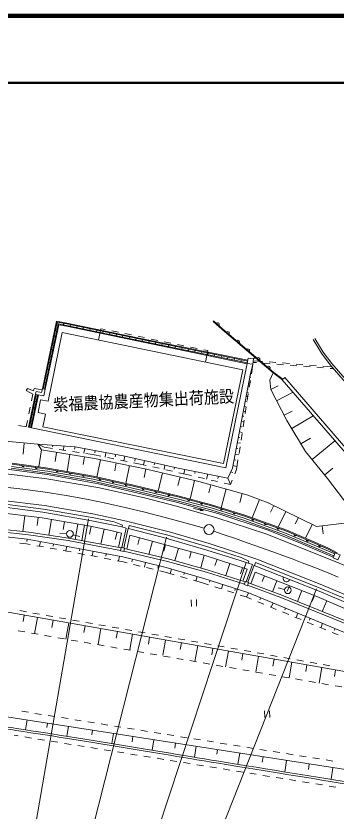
# Model space of a CAD drawing. Units: millimetres, scale not verified. Extents: x 40000 to 680000, y 20000 to 380000.
# Drawn here: x 439400 to 487182, y 261344 to 380000 of the extents above; entities that cross this region are included whole.
import ezdxf
from ezdxf.enums import TextEntityAlignment as Align

# ---------------------------------------------------------------- set-up
doc = ezdxf.new("R2010")
doc.units = ezdxf.units.MM
doc.header["$LTSCALE"] = 1000
doc.linetypes.add('CHAIN', pattern=[18.5, 12, -1.5, 3.5, -1.5])
for name, color, linetype, lineweight in [('M-BGD', 7, 'Continuous', 13), ('M-BMK', 2, 'CHAIN', 13), ('M-BMK-SRVR', 3, 'Continuous', 13), ('M-STR-STRC', 7, 'Continuous', 13), ('M-TTL', 7, 'Continuous', 25), ('M-TTL-LINE', 7, 'Continuous', 50)]:
    doc.layers.add(name, color=color, linetype=linetype, lineweight=lineweight)
doc.styles.add('ＭＳ ゴシック', font='')
doc.styles.get('ＭＳ ゴシック').set_extended_font_data('MS Gothic')

msp = doc.modelspace()

# ---------------------------------------------------------------- linework, layer by layer
at = {"layer": 'M-BGD'}
for p, q in [((445483, 334460), (443359, 324373)), ((443477, 324348), (445577, 334325)), ((443672, 324307), (445722, 334042)), ((445816, 333906), (443790, 324284)), ((447021, 334162), (445483, 334460)), ((445526, 334080), (446949, 333804)), ((445577, 334325), (446999, 334049)), ((446930, 333690), (445816, 333906)), ((446559, 334134), (446511, 333889)), ((473928, 328083), (446930, 333690)), ((446949, 333804), (459151, 331270)), ((446999, 334049), (459202, 331515)), ((447021, 334162), (459225, 331628)), ((447489, 333692), (447539, 333937)), ((448468, 333489), (448519, 333733)), ((449447, 333285), (449498, 333530)), ((468820, 334418), (468887, 334493)), ((470157, 333215), (468820, 334418)), ((470222, 333289), (468887, 334493)), ((444208, 322512), (446323, 332741)), ((445331, 333155), (445527, 333114)), ((473244, 327204), (446323, 332741)), ((450426, 333082), (450477, 333327)), ((451405, 332879), (451456, 333123)), ((452087, 333324), (451739, 331627)), ((452728, 333193), (452087, 333324)), ((452384, 332675), (452435, 332920)), ((453363, 332472), (453414, 332717)), ((454687, 332791), (453708, 332992)), ((454342, 332269), (454393, 332513)), ((455321, 332065), (455372, 332310)), ((456647, 332390), (455667, 332591)), ((477804, 326736), (470157, 333215)), ((477867, 326814), (470222, 333289)), ((444919, 331198), (445115, 331157)), ((445125, 332176), (445321, 332135)), ((456301, 331862), (456351, 332107)), ((457280, 331659), (457331, 331903)), ((458606, 331989), (457626, 332189)), ((458259, 331455), (458310, 331700)), ((459151, 331270), (473954, 328250)), ((459202, 331515), (473988, 328498)), ((474004, 328613), (459225, 331628)), ((459238, 331252), (459288, 331497)), ((460565, 331587), (459586, 331788)), ((460218, 331052), (460268, 331297)), ((461198, 330853), (461248, 331098)), ((462525, 331186), (461545, 331387)), ((484982, 329650), (483774, 331719)), ((485231, 329819), (484033, 331870)), ((444713, 330219), (444909, 330178)), ((462177, 330653), (462227, 330898)), ((463157, 330453), (463207, 330698)), ((464484, 330785), (463504, 330985)), ((464137, 330253), (464187, 330498)), ((465117, 330053), (465167, 330298)), ((466443, 330384), (465464, 330584)), ((466097, 329853), (466147, 330098)), ((467077, 329653), (467127, 329898)), ((468063, 330052), (467423, 330183)), ((468063, 330052), (467713, 328341)), ((444507, 329241), (444703, 329200)), ((468056, 329453), (468106, 329698)), ((469036, 329254), (469086, 329498)), ((470016, 329054), (470066, 329299)), ((470996, 328854), (471046, 329099)), ((471976, 328654), (472026, 328899)), ((472955, 328454), (473005, 328699)), ((473936, 328125), (474051, 328953)), ((474051, 328953), (474878, 328838)), ((474878, 328838), (474764, 328011)), ((475072, 329041), (474878, 328838)), ((486309, 327953), (484982, 329650)), ((486541, 328143), (485231, 329819)), ((444301, 328262), (444497, 328221)), ((470729, 312583), (473936, 328125)), ((473936, 328125), (474764, 328011)), ((474764, 328011), (474414, 326642)), ((474541, 326583), (474764, 328011)), ((475327, 328260), (474811, 328300)), ((476218, 328441), (474831, 328549)), ((477321, 328105), (476324, 328183)), ((478212, 328287), (477215, 328364)), ((479315, 327951), (478318, 328028)), ((480206, 328133), (479209, 328210)), ((481309, 327797), (480312, 327874)), ((482200, 327978), (481203, 328055)), ((483303, 327642), (482306, 327719)), ((484194, 327824), (483197, 327901)), ((485297, 327488), (484300, 327565)), ((486579, 327639), (485191, 327747)), ((494051, 318944), (486309, 327953)), ((494278, 319140), (486541, 328143)), ((444095, 327284), (444290, 327242)), ((470377, 313189), (473244, 327204)), ((471722, 312510), (474414, 326642)), ((474383, 326481), (474447, 326469)), ((474464, 326839), (474577, 326810)), ((477804, 326736), (477280, 325654)), ((479161, 325701), (477804, 326736)), ((479228, 325776), (477867, 326814)), ((486810, 327371), (486294, 327410)), ((443683, 325327), (443878, 325285)), ((443889, 326305), (444084, 326264)), ((474150, 325259), (474330, 325225)), ((474233, 324607), (474387, 325595)), ((474234, 325699), (474321, 325682)), ((474312, 326109), (474463, 326081)), ((477280, 325654), (477454, 324232)), ((479531, 326037), (479153, 325711)), ((479153, 325711), (495071, 307235)), ((479531, 326037), (495471, 307537)), ((441116, 324407), (440928, 324080)), ((440928, 324080), (441948, 323570)), ((442003, 324035), (441116, 324407)), ((442114, 324382), (442003, 324035)), ((443325, 324216), (442114, 324382)), ((442412, 323970), (442329, 323589)), ((443244, 323806), (442412, 323970)), ((443359, 324373), (443244, 323806)), ((443477, 324348), (443672, 324307)), ((443790, 324284), (443588, 323289)), ((474083, 324323), (473976, 324343)), ((474064, 324808), (474259, 324771)), ((474111, 325052), (474182, 325038)), ((477454, 324232), (478513, 324781)), ((477454, 324232), (479836, 319638)), ((442329, 323589), (441303, 318624)), ((441421, 318600), (442432, 323496)), ((441617, 318559), (442628, 323456)), ((442750, 323454), (441734, 318535)), ((441948, 323570), (441741, 322583)), ((442432, 323496), (442628, 323456)), ((443588, 323289), (442750, 323454)), ((473888, 323197), (473762, 323221)), ((473877, 323822), (474104, 323779)), ((473925, 322631), (474079, 323619)), ((478309, 322583), (480755, 323851)), ((441535, 321604), (441330, 320626)), ((442230, 322517), (442426, 322476)), ((443083, 322733), (442703, 320799)), ((443083, 322733), (444208, 322512)), ((473652, 321710), (473481, 321743)), ((473617, 320655), (473771, 321643)), ((473622, 322484), (473894, 322432)), ((441825, 320558), (442021, 320518)), ((442027, 321538), (442223, 321497)), ((442703, 320799), (443809, 320582)), ((443416, 318684), (443809, 320582)), ((473340, 321005), (473662, 320944)), ((479431, 320417), (480628, 321038)), ((441125, 319647), (440918, 318659)), ((441623, 319579), (441819, 319538)), ((473054, 319506), (473427, 319435)), ((473392, 320254), (473204, 320290)), ((473309, 318679), (473463, 319667)), ((479836, 319638), (482603, 315025)), ((480565, 318422), (483774, 320347)), ((440918, 318659), (439770, 318898)), ((441303, 318624), (441734, 318535)), ((470729, 312583), (441734, 318535)), ((443416, 318684), (470377, 313189)), ((473124, 318704), (472910, 318745)), ((472810, 317097), (472603, 317136)), ((472755, 317932), (473180, 317851)), ((473001, 316703), (473155, 317691)), ((481941, 316128), (483362, 316981)), ((435832, 316728), (442676, 316071)), ((440635, 316267), (440476, 314607)), ((442676, 316071), (443226, 315237)), ((442676, 316071), (448228, 315694)), ((443603, 315644), (442676, 316071)), ((444884, 315449), (443603, 315644)), ((444874, 315698), (444889, 315921)), ((446561, 315807), (446519, 315200)), ((448162, 315341), (448228, 315694)), ((448228, 315694), (455673, 314286)), ((472447, 316315), (472927, 316224)), ((472693, 314727), (472847, 315715)), ((483598, 313816), (486992, 316612)), ((443226, 315237), (442816, 312726)), ((443226, 315237), (451148, 313942)), ((445459, 314872), (445239, 313528)), ((446861, 315148), (445872, 315299)), ((447442, 314548), (447028, 312019)), ((448838, 314846), (447849, 314997)), ((449676, 315420), (449547, 314738)), ((451107, 314500), (449827, 314696)), ((452070, 314306), (451107, 314500)), ((451169, 314826), (451226, 315127)), ((452821, 314825), (452698, 314180)), ((454236, 314215), (454299, 314546)), ((472118, 314588), (472656, 314486)), ((472515, 315439), (472288, 315482)), ((482603, 315025), (485924, 310992)), ((438854, 313259), (444144, 312536)), ((449645, 314188), (449458, 313046)), ((451148, 313942), (458881, 312385)), ((452018, 313767), (451501, 311194)), ((454031, 313911), (453051, 314109)), ((454386, 313290), (454153, 312131)), ((455991, 313516), (455011, 313713)), ((455673, 314286), (455524, 313609)), ((455673, 314286), (463608, 312532)), ((457934, 313124), (456972, 313318)), ((457131, 313569), (457215, 313945)), ((458602, 313639), (458462, 313007)), ((460055, 313003), (460121, 313303)), ((472224, 313729), (471964, 313779)), ((472317, 312311), (472539, 313738)), ((438697, 312490), (444041, 311787)), ((438729, 312788), (444095, 312082)), ((438839, 313110), (444117, 312388)), ((450917, 310850), (444095, 312082)), ((450953, 311164), (444117, 312388)), ((450982, 311310), (444144, 312536)), ((456352, 312894), (455815, 310228)), ((458849, 312922), (457934, 313124)), ((458788, 312404), (458529, 311118)), ((458881, 312385), (466707, 310521)), ((460802, 312490), (459826, 312706)), ((461645, 312966), (461506, 312334)), ((462755, 312058), (461778, 312274)), ((463021, 312353), (463087, 312648)), ((463608, 312532), (471045, 311022)), ((464592, 312332), (464460, 311681)), ((471045, 311022), (471722, 312510)), ((471796, 312898), (472391, 312785)), ((472317, 312311), (472056, 311651)), ((485491, 311517), (486715, 312526)), ((450858, 310556), (444041, 311787)), ((456896, 309832), (450953, 311164)), ((456929, 309978), (450982, 311310)), ((461298, 311810), (460650, 309089)), ((463889, 311193), (463586, 309921)), ((464646, 311640), (463731, 311842)), ((465601, 311417), (464646, 311640)), ((466081, 311721), (466142, 312018)), ((467549, 310964), (466575, 311191)), ((468017, 311637), (467866, 310891)), ((469540, 310975), (469609, 311313)), ((471045, 311022), (471427, 310062)), ((471751, 311865), (471484, 311986)), ((485924, 310992), (490239, 305231)), ((456740, 309234), (450858, 310556)), ((456808, 309526), (450917, 310850)), ((463739, 308198), (456896, 309832)), ((463775, 308343), (456929, 309978)), ((466056, 310676), (465398, 307910)), ((466707, 310521), (473884, 308557)), ((468504, 310029), (468170, 308809)), ((469497, 310511), (468523, 310737)), ((471427, 310062), (470471, 310284)), ((471688, 310722), (471427, 310062)), ((463609, 307589), (456740, 309234)), ((463682, 307879), (456808, 309526)), ((470776, 309408), (470012, 306616)), ((473188, 308748), (472823, 307413)), ((473884, 308557), (477055, 307335)), ((468473, 306302), (463609, 307589)), ((468556, 306591), (463682, 307879)), ((468567, 306910), (463739, 308198)), ((468609, 307054), (463775, 308343)), ((475732, 307845), (474676, 305106)), ((484252, 303817), (477055, 307335)), ((466901, 306280), (465890, 306504)), ((466920, 306366), (466882, 306194)), ((467389, 306172), (466882, 306194)), ((466984, 306190), (466886, 306211)), ((466890, 306228), (467085, 306185)), ((467187, 306181), (466894, 306246)), ((466897, 306263), (467288, 306176)), ((467389, 306172), (466901, 306280)), ((466905, 306297), (467296, 306211)), ((467202, 306250), (466909, 306315)), ((466913, 306332), (467108, 306288)), ((467014, 306327), (466917, 306349)), ((467389, 306172), (466920, 306366)), ((473352, 304760), (468473, 306302)), ((473448, 305044), (468556, 306591)), ((473527, 305362), (468567, 306910)), ((473574, 305504), (468609, 307054)), ((477892, 306925), (477416, 305952)), ((440738, 305404), (440443, 303044)), ((442723, 305155), (442576, 303982)), ((479615, 302825), (473448, 305044)), ((479777, 303105), (473527, 305362)), ((479832, 303245), (473574, 305504)), ((479676, 306054), (478532, 303714)), ((481557, 305134), (481099, 304198)), ((444698, 304843), (444298, 302516)), ((446669, 304504), (446471, 303353)), ((448640, 304165), (448250, 301894)), ((449626, 303995), (449233, 301711)), ((450611, 303824), (450374, 302691)), ((455286, 304030), (455214, 303749)), ((456282, 303946), (456196, 303507)), ((479505, 302546), (473352, 304760)), ((483605, 304133), (482595, 302067)), ((489292, 304386), (484252, 303817)), ((485118, 303915), (485255, 302697)), ((446966, 302717), (445967, 302755)), ((452568, 303414), (452099, 301169)), ((454517, 302968), (454230, 301871)), ((454711, 300685), (455167, 302797)), ((455866, 303584), (455214, 303749)), ((455866, 303584), (455219, 300666)), ((486976, 299724), (479615, 302825)), ((485904, 300493), (479777, 303105)), ((485970, 300627), (479832, 303245)), ((441082, 301898), (441045, 301570)), ((443052, 301555), (442931, 300865)), ((447950, 302572), (448918, 302322)), ((455951, 300425), (456408, 302526)), ((457856, 302134), (457577, 301104)), ((459786, 301611), (459254, 299647)), ((486855, 299448), (479505, 302546)), ((440008, 301314), (441004, 301202)), ((441004, 301202), (441535, 301110)), ((442520, 300937), (443505, 300765)), ((444490, 300592), (445475, 300420)), ((445022, 301210), (444965, 300886)), ((446460, 300247), (446991, 300154)), ((446992, 300865), (446871, 300175)), ((448956, 300490), (448894, 300166)), ((461716, 301088), (461455, 300123)), ((463647, 300565), (463139, 298691)), ((487035, 299860), (485904, 300493)), ((487340, 299861), (485970, 300627)), ((446991, 300154), (447652, 300028)), ((448634, 299839), (449616, 299651)), ((450598, 299462), (451580, 299274)), ((450921, 300113), (450789, 299426)), ((452562, 299085), (453544, 298897)), ((452885, 299736), (452818, 299390)), ((454849, 299359), (454717, 298672)), ((465577, 300042), (465323, 299102)), ((467508, 299519), (466993, 297619)), ((454526, 298709), (455187, 298582)), ((455187, 298582), (455996, 298385)), ((456797, 298911), (456708, 298543)), ((456968, 298149), (457939, 297913)), ((458741, 298438), (458575, 297758)), ((460684, 297966), (460597, 297605)), ((469410, 298901), (469107, 297984)), ((471309, 298275), (470718, 296480)), ((474699, 298119), (473762, 295569)), ((475168, 298420), (475011, 298009)), ((458911, 297676), (459883, 297440)), ((460854, 297204), (461664, 297007)), ((461664, 297007), (463021, 296615)), ((462619, 297460), (462424, 296787)), ((464540, 296904), (464462, 296635)), ((473209, 297650), (472914, 296756)), ((473271, 295669), (473906, 297420)), ((474462, 295253), (475104, 296994)), ((463982, 296337), (464942, 296059)), ((465903, 295781), (467260, 295389)), ((466461, 296348), (466267, 295676)), ((468375, 295767), (468290, 295502)), ((476500, 296445), (476162, 295587)), ((478361, 295713), (477710, 294056)), ((467260, 295389), (468124, 295112)), ((469077, 294807), (470029, 294502)), ((470279, 295157), (470066, 294490)), ((472184, 294546), (472089, 294251)), ((479505, 294419), (478537, 294669)), ((480223, 294981), (479901, 294163)), ((470981, 294197), (471934, 293891)), ((472886, 293586), (473750, 293309)), ((473750, 293309), (474562, 292974)), ((474086, 293928), (473818, 293281)), ((475934, 293165), (475811, 292867)), ((482084, 294250), (481435, 292600)), ((483945, 293518), (483619, 292689)), ((430884, 292294), (505594, 279168)), ((465578, 292867), (465625, 291868)), ((466327, 292903), (466375, 291904)), ((475487, 292592), (476411, 292211)), ((477783, 292402), (477516, 291755)), ((485788, 292740), (485094, 291125)), ((440966, 291077), (439982, 291252)), ((442935, 290728), (441951, 290902)), ((477335, 291829), (478260, 291448)), ((479184, 291066), (480108, 290684)), ((479632, 291638), (479514, 291354)), ((481480, 290875), (481213, 290228)), ((440649, 290578), (440481, 289615)), ((442615, 290233), (442193, 287815)), ((444905, 290378), (443920, 290553)), ((444950, 289822), (444760, 288732)), ((446874, 290028), (445889, 290203)), ((448843, 289679), (447858, 289854)), ((481033, 290303), (481957, 289921)), ((482881, 289539), (483806, 289158)), ((483329, 290112), (483215, 289837)), ((447280, 289413), (446860, 287005)), ((449725, 288984), (449548, 287973)), ((450812, 289329), (449828, 289504)), ((452063, 288573), (451659, 286258)), ((452781, 288980), (451797, 289155)), ((454751, 288630), (453766, 288805)), ((456720, 288281), (455735, 288456)), ((484730, 288776), (485654, 288395)), ((485177, 289349), (484910, 288702)), ((487026, 288586), (486907, 288298)), ((439749, 288239), (440734, 288068)), ((441719, 287897), (442705, 287726)), ((443690, 287555), (444675, 287384)), ((445660, 287213), (446646, 287042)), ((454553, 288135), (454378, 287135)), ((456785, 287743), (456386, 285458)), ((458689, 287931), (457705, 288106)), ((459352, 287292), (459172, 286257)), ((460658, 287582), (459674, 287756)), ((462628, 287232), (461643, 287407)), ((486579, 288013), (487503, 287631)), ((447631, 286871), (448616, 286701)), ((449601, 286530), (450587, 286359)), ((451572, 286188), (452557, 286017)), ((461734, 286873), (461341, 284619)), ((464597, 286883), (463612, 287057)), ((464099, 286458), (463923, 285453)), ((466566, 286533), (465581, 286708)), ((466538, 286030), (466125, 283662)), ((468535, 286184), (467551, 286358)), ((470504, 285834), (469520, 286009)), ((453543, 285846), (454528, 285675)), ((455513, 285504), (456498, 285333)), ((457484, 285162), (458469, 284991)), ((459454, 284820), (460439, 284649)), ((468804, 285631), (468636, 284667)), ((471114, 285226), (470702, 282868)), ((472474, 285485), (471489, 285659)), ((473274, 284846), (473103, 283870)), ((474443, 285135), (473458, 285310)), ((476412, 284785), (475427, 284960)), ((461425, 284478), (462410, 284307)), ((463395, 284136), (464381, 283965)), ((465366, 283794), (466351, 283623)), ((475601, 284437), (475191, 282089)), ((478381, 284436), (477397, 284611)), ((477932, 284028), (477745, 282966)), ((480351, 284086), (479366, 284261)), ((482320, 283737), (481335, 283912)), ((467336, 283452), (468322, 283281)), ((469307, 283110), (470292, 282939)), ((471277, 282768), (472263, 282597)), ((473248, 282426), (474233, 282255)), ((480569, 283548), (480164, 281226)), ((482835, 283152), (482667, 282190)), ((484289, 283387), (483304, 283562)), ((485043, 282767), (484639, 280449)), ((486258, 283038), (485274, 283213)), ((487095, 282418), (486921, 281420)), ((475219, 282084), (476204, 281913)), ((477189, 281742), (478174, 281571)), ((479160, 281400), (480145, 281229)), ((481130, 281058), (482116, 280887)), ((483101, 280716), (484086, 280545)), ((485071, 280374), (486057, 280203)), ((487042, 280032), (488027, 279861)), ((433009, 276214), (527007, 261523)), ((441258, 276085), (440271, 276243)), ((443233, 275769), (442246, 275927)), ((445208, 275452), (444220, 275610)), ((447183, 275136), (446195, 275294)), ((476513, 276291), (476561, 275292)), ((477262, 276327), (477310, 275328)), ((441078, 274953), (440847, 273479)), ((444017, 273814), (444120, 274477)), ((449157, 274820), (448170, 274978)), ((451132, 274503), (450145, 274662)), ((453107, 274187), (452120, 274345)), ((447251, 273988), (447021, 272514)), ((450707, 272722), (450818, 273430)), ((453940, 272943), (453704, 271431)), ((455082, 273871), (454095, 274029)), ((457057, 273555), (456069, 273713)), ((459032, 273238), (458044, 273396)), ((461006, 272922), (460019, 273080)), ((439151, 272662), (439734, 272568)), ((440721, 272408), (441708, 272249)), ((442696, 272090), (443683, 271931)), ((444670, 271772), (445657, 271612)), ((456747, 271689), (456871, 272484)), ((460002, 271995), (459758, 270437)), ((462981, 272606), (461994, 272764)), ((464956, 272289), (463969, 272448)), ((466931, 271973), (465944, 272131)), ((468906, 271657), (467918, 271815)), ((446645, 271453), (447632, 271294)), ((448619, 271135), (449606, 270976)), ((450594, 270816), (451581, 270657)), ((463115, 270723), (463235, 271490)), ((466313, 271009), (466057, 269371)), ((470881, 271341), (469893, 271499)), ((472855, 271024), (471868, 271182)), ((474830, 270708), (473843, 270866)), ((476805, 270392), (475818, 270550)), ((452568, 270498), (453555, 270339)), ((454543, 270180), (455530, 270020)), ((456517, 269861), (457504, 269702)), ((458492, 269543), (459479, 269384)), ((469398, 269849), (469501, 270510)), ((472795, 269996), (472534, 268325)), ((476157, 268658), (476281, 269451)), ((478780, 270075), (477792, 270233)), ((480755, 269759), (479767, 269917)), ((482730, 269443), (481742, 269601)), ((460466, 269224), (461453, 269065)), ((462440, 268906), (463428, 268747)), ((464415, 268587), (465402, 268428)), ((466389, 268269), (467377, 268110)), ((479802, 268901), (479532, 267173)), ((483055, 267552), (483183, 268372)), ((484704, 269126), (483717, 269285)), ((486679, 268810), (485692, 268968)), ((468364, 267951), (469351, 267791)), ((470338, 267632), (471326, 267473)), ((472313, 267314), (473300, 267155)), ((474287, 266995), (475275, 266836)), ((486701, 267822), (486430, 266088)), ((476262, 266677), (477249, 266518)), ((478236, 266359), (479224, 266199)), ((480211, 266040), (481198, 265881)), ((482185, 265722), (483173, 265563)), ((484160, 265403), (485147, 265244)), ((486134, 265085), (487122, 264926))]:
    msp.add_line(p, q, dxfattribs=at)
for points in [[(364610, 312476), (372069, 312991), (380734, 313467), (387806, 313748), (394168, 313911), (404055, 313743), (414076, 313523), (424181, 313252), (431544, 312967), (438069, 312381), (444081, 311561), (451719, 310182), (458710, 308559), (463514, 307404)], [(226747, 295612), (248857, 299090), (264947, 301440), (278765, 303268), (301164, 305949), (313486, 307253), (324004, 308263), (328816, 308701), (344705, 310150), (355167, 311103), (364621, 311886), (372094, 312365), (380702, 312797), (387888, 313038), (394158, 313166), (403926, 313139), (414081, 312941), (424079, 312697), (431448, 312288), (437958, 311682), (444000, 310929), (451611, 309615), (458574, 308098), (463366, 306859)], [(561783, 270436), (558510, 270880), (547321, 272938), (538357, 274983), (530358, 277253), (525149, 278896), (516496, 281935), (510393, 284356), (498125, 289550), (493861, 291365), (485047, 295095), (475355, 298926), (468219, 301282), (462456, 302956), (455903, 304619), (450857, 305699), (443644, 306943), (437051, 307754)], [(486764, 299259), (481502, 301491), (476876, 303329), (469554, 305760), (463514, 307404)], [(436913, 306794), (443420, 305925), (450712, 304671), (453954, 303993), (455214, 303749)], [(455286, 304030), (454057, 304482), (450805, 305162), (443494, 306420), (436968, 307230)], [(463366, 306859), (469360, 305122), (476678, 302707), (487279, 298511), (499779, 293212), (509354, 289146), (518677, 285401), (526293, 282742), (531623, 281050), (539567, 278802), (548289, 276824), (559121, 274888), (562357, 274550)], [(455167, 302797), (453780, 303161), (450552, 303836), (443296, 305084), (437265, 305838), (436965, 303414)], [(474171, 298626), (473006, 299197), (468056, 300769), (462269, 302449), (456282, 303946)], [(436702, 303070), (441272, 302584), (447205, 301718), (455010, 300242)], [(436740, 303438), (441318, 302951), (447266, 302083), (455085, 300605)], [(456196, 303507), (456130, 303525), (455482, 300608)], [(456196, 303507), (462148, 301964), (462129, 301969), (467910, 300290), (472854, 298720), (474076, 298357)], [(436109, 302454), (441104, 301896), (447118, 300843), (455335, 299266)], [(473906, 297420), (467663, 299477), (456408, 302526)], [(455579, 300509), (462134, 298971), (467929, 297359), (473634, 295560)], [(455335, 299266), (461844, 297684), (467464, 296058), (473991, 293967), (495053, 285272), (506092, 280643), (505594, 279168)], [(455504, 300147), (462042, 298612), (467824, 297004), (473514, 295210)], [(475011, 298009), (474953, 298026), (474018, 295482)], [(474171, 298626), (474076, 298357), (474699, 298119)], [(474934, 297975), (484632, 294161), (491237, 291390), (492535, 290871)], [(492649, 291143), (491461, 291838), (484821, 294624), (475168, 298420)], [(492281, 289952), (484312, 293373), (475104, 296994)], [(473986, 295034), (478932, 293211), (491876, 287991)], [(474107, 295384), (479065, 293556), (492017, 288333)]]:
    msp.add_lwpolyline(points, dxfattribs=at)
for points in [[(455100, 300676), (455593, 300574), (455490, 300082), (454998, 300184)], [(487783, 299568), (487462, 298834), (486727, 299155), (487048, 299890)], [(473650, 295608), (474127, 295444), (473963, 294967), (473486, 295131)]]:
    msp.add_lwpolyline(points, close=True, dxfattribs=at)
for centre in [(447466, 302697), (479989, 294294)]:
    msp.add_circle(centre, 500, dxfattribs=at)
for centre, radius, start, end in [((469493, 333947), 250, 317.97224, 137.97224), ((470992, 332636), 250, 319.7338, 139.7338), ((472518, 331343), 250, 319.7338, 139.7338), ((474044, 330051), 250, 319.7338, 139.7338), ((475570, 328758), 250, 319.7338, 139.7338), ((477097, 327465), 250, 319.7338, 139.7338), ((440487, 312885), 150, 172.20753, 352.20753), ((442469, 312614), 150, 172.20753, 352.20753), ((445566, 312128), 150, 169.84468, 349.84468), ((447535, 311776), 150, 169.84468, 349.84468), ((449504, 311423), 150, 169.84468, 349.84468), ((451973, 310935), 150, 167.37159, 347.37159), ((453924, 310498), 150, 167.37159, 347.37159), ((455876, 310061), 150, 167.37159, 347.37159), ((458372, 309480), 150, 166.56807, 346.56807), ((460317, 309015), 150, 166.56807, 346.56807), ((462263, 308550), 150, 166.56807, 346.56807), ((465187, 307812), 150, 165.06386, 345.06386), ((467119, 307296), 150, 165.06386, 345.06386), ((470092, 306434), 150, 162.66533, 342.66533), ((472001, 305838), 150, 162.66533, 342.66533), ((474771, 304913), 150, 160.14475, 340.14475), ((476652, 304233), 150, 160.14475, 340.14475), ((478533, 303554), 150, 160.14475, 340.14475), ((481071, 302549), 150, 156.77095, 336.77095), ((482909, 301761), 150, 156.77095, 336.77095), ((484747, 300972), 150, 156.77095, 336.77095), ((479783, 296068), 500, 158.53437, 338.53437)]:
    msp.add_arc(centre, radius, start, end, dxfattribs=at)
msp.add_open_spline([(527215, 259065), (499721, 263575), (492833, 264712), (470790, 268295), (458525, 270288), (451672, 271518), (439388, 273383), (438170, 273568), (437484, 273636), (436263, 273798), (435563, 273891), (435177, 274014), (434471, 274036), (433829, 274057), (433476, 273917), (432844, 273800), (432445, 273726), (432244, 273580), (431841, 273525), (431822, 273522), (431810, 273522), (431791, 273526), (431746, 273534), (431715, 273546), (431688, 273584), (431662, 273621), (431689, 273656), (431707, 273697), (431730, 273748), (431737, 273787), (431783, 273819), (432123, 274054), (432376, 274090), (432783, 274164), (433431, 274282), (433803, 274371), (434462, 274340), (435186, 274307), (435584, 274191), (436303, 274096), (437525, 273933), (438212, 273864), (439431, 273680), (451720, 271828), (458570, 270579), (470838, 268591), (487090, 265956), (496194, 264476), (512447, 261843), (517048, 261098), (519626, 260682), (524227, 259938), (525128, 259792), (525631, 259704), (526533, 259565), (526739, 259533), (526859, 259537), (527064, 259495), (527135, 259481), (527193, 259501), (527244, 259450), (527310, 259385), (527231, 259214), (527231, 259214), (527231, 259214), (527244, 259450), (527244, 259450)], degree=3, knots=[0, 0, 0, 0, 1, 1, 1, 2, 2, 2, 3, 3, 3, 4, 4, 4, 5, 5, 5, 6, 6, 6, 7, 7, 7, 8, 8, 8, 9, 9, 9, 10, 10, 10, 11, 11, 11, 12, 12, 12, 13, 13, 13, 14, 14, 14, 15, 15, 15, 16, 16, 16, 17, 17, 17, 18, 18, 18, 19, 19, 19, 20, 20, 20, 21, 21, 21, 22, 22, 22, 22], dxfattribs=at)
at = {"layer": 'M-BMK'}
for p, q in [((470321, 302633), (468925, 303111)), ((470321, 302633), (472154, 302004)), ((472154, 302004), (473770, 301444)), ((473770, 301444), (475228, 300934)), ((475228, 300934), (476585, 300451)), ((476585, 300451), (477896, 299976)), ((477896, 299976), (479220, 299486)), ((479220, 299486), (480613, 298962)), ((480613, 298962), (482133, 298381)), ((482133, 298381), (483837, 297723)), ((483837, 297723), (485726, 296977)), ((485726, 296977), (487469, 296266))]:
    msp.add_line(p, q, dxfattribs=at)
msp.add_lwpolyline([(436817, 309783), (440426, 309364), (443772, 308913), (446915, 308421), (449915, 307884), (452830, 307295), (455720, 306647), (458644, 305936), (461662, 305154), (464833, 304295), (467493, 303555)], dxfattribs=at)
at = {"layer": 'M-BMK-SRVR'}
msp.add_circle((468216, 303353), 750, dxfattribs=at)
at = {"layer": 'M-STR-STRC'}
for p, q in [((450213, 304932), (441719, 255659)), ((461858, 302218), (449563, 253753)), ((473771, 298448), (458097, 250968)), ((484245, 294528), (465862, 248030))]:
    msp.add_line(p, q, dxfattribs=at)
at = {"layer": 'M-TTL', "color": 2, "lineweight": 140}
msp.add_line((680000, 380000), (40000, 380000), dxfattribs=at)
at = {"layer": 'M-TTL-LINE'}
msp.add_line((40000, 370000), (680000, 370000), dxfattribs=at)

# ---------------------------------------------------------------- texts
at = {"layer": 'M-BGD', "style": 'ＭＳ ゴシック', "width": 0.9}
msp.add_text('紫福農協農産物集出荷施設', height=1833, rotation=2.735, dxfattribs=at).set_placement((445040, 320516), align=Align.BOTTOM_LEFT)

doc.saveas('drawing.dxf')
